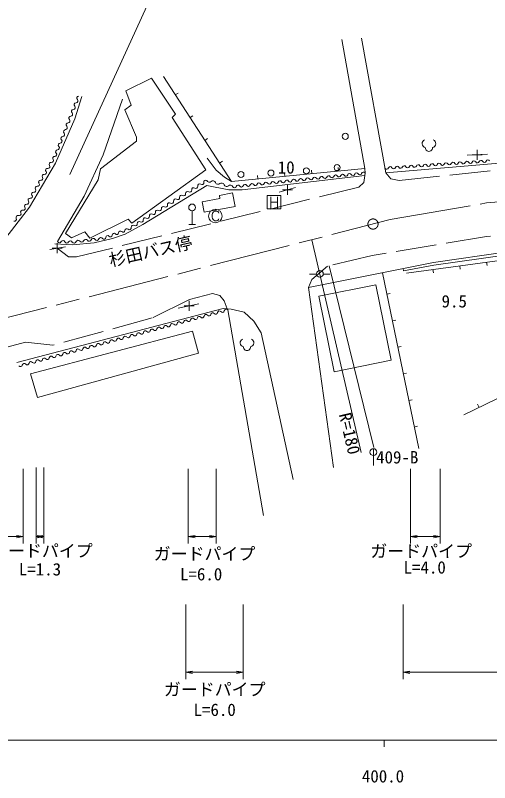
# Model space of a CAD drawing. Units: millimetres, scale not verified. Extents: x 40000 to 680000, y 20000 to 380000.
# Drawn here: x 413576 to 483588, y 198715 to 311884 of the extents above; entities that cross this region are included whole.
import ezdxf
from ezdxf.enums import TextEntityAlignment as Align

# ---------------------------------------------------------------- set-up
doc = ezdxf.new("R2010")
doc.units = ezdxf.units.MM
doc.header["$LTSCALE"] = 1000
doc.linetypes.add('CHAIN', pattern=[18.5, 12, -1.5, 3.5, -1.5])
doc.linetypes.add('DASHED', pattern=[7.5, 6, -1.5])
for name, color, linetype, lineweight in [('M-BMK', 2, 'CHAIN', 13), ('M-STR-HTXT', 7, 'Continuous', 13), ('M-STR-STRC', 7, 'Continuous', 13), ('M-TTL-BAND', 7, 'Continuous', 13), ('M-WORK', 1, 'Continuous', 13)]:
    doc.layers.add(name, color=color, linetype=linetype, lineweight=lineweight)
doc.styles.add('ＭＳ ゴシック', font='')
doc.styles.get('ＭＳ ゴシック').set_extended_font_data('MS Gothic')

# ---------------------------------------------------------------- blocks, each defined once
blk = doc.blocks.new('plus')
at = {"color": 0, "linetype": 'Continuous', "lineweight": -2}
for p, q in [((-1.25, 0), (1.25, 0)), ((0, -1.25), (0, 1.25))]:
    blk.add_line(p, q, dxfattribs=at)
blk = doc.blocks.new('open_arrow')
at = {"color": 0, "linetype": 'Continuous', "lineweight": -2}
blk.add_lwpolyline([(7.5, 1.25), (0, 0), (7.5, -1.25)], dxfattribs=at)

msp = doc.modelspace()

# ---------------------------------------------------------------- linework, layer by layer
at = {"layer": 'M-BMK'}
for p, q in [((483108, 284209), (495299, 285318)), ((468878, 281750), (483108, 284209)), ((388612, 261221), (468878, 281750))]:
    msp.add_line(p, q, dxfattribs=at)
msp.add_circle((466369, 281108), 750, dxfattribs=at)
at = {"layer": 'M-STR-HTXT'}
for p, q in [((457320, 278793), (464604, 247385)), ((414742, 245000), (414742, 234000)), ((416632, 245218), (416632, 234000)), ((417789, 245218), (417789, 234000)), ((439105, 245000), (439105, 234000)), ((443241, 245000), (443241, 234000)), ((471899, 245000), (471899, 234000)), ((476292, 245000), (476292, 234000)), ((394000, 235000), (414742, 235000)), ((416632, 235000), (417789, 235000)), ((439105, 235000), (443241, 235000)), ((471899, 235000), (476292, 235000)), ((438753, 225000), (438753, 214000)), ((447225, 225000), (447225, 214000)), ((470798, 225000), (470798, 214000)), ((438753, 215000), (447225, 215000)), ((470798, 215000), (532556, 215000))]:
    msp.add_line(p, q, dxfattribs=at)
at = {"layer": 'M-STR-STRC'}
for p, q in [((421617, 288394), (439425, 327284)), ((452750, 285329), (450750, 285329)), ((450750, 285329), (450750, 283329)), ((452750, 283329), (452750, 285329)), ((451291, 283414), (451291, 285113)), ((451291, 284329), (452282, 284329)), ((452282, 285124), (452282, 283419)), ((442850, 282912), (443005, 283017)), ((443005, 283017), (443284, 283020)), ((443284, 283020), (443446, 282968)), ((443446, 282968), (443556, 282858)), ((450750, 283329), (452750, 283329)), ((442630, 282471), (442681, 282689)), ((442630, 282140), (442630, 282471)), ((442677, 281929), (442630, 282140)), ((442789, 281760), (442677, 281929)), ((442681, 282689), (442735, 282756)), ((442735, 282756), (442850, 282912)), ((443556, 282858), (443615, 282689)), ((443608, 281863), (443559, 281762)), ((442895, 281652), (442789, 281760)), ((443012, 281596), (442895, 281652)), ((443286, 281596), (443012, 281596)), ((443448, 281648), (443286, 281596)), ((443559, 281762), (443448, 281648)), ((459895, 274946), (466470, 248142)), ((466423, 245468), (466423, 247968))]:
    msp.add_line(p, q, dxfattribs=at)
for centre, radius in [((443092, 282280), 1000), ((443092, 282280), 1000), ((466423, 247468), 500)]:
    msp.add_circle(centre, radius, dxfattribs=at)
at = {"layer": 'M-TTL-BAND'}
for p, q in [((40000, 205000), (579000, 205000)), ((468000, 205000), (468000, 204000))]:
    msp.add_line(p, q, dxfattribs=at)
at = {"layer": 'M-WORK'}
for p, q in [((461790, 308323), (465175, 289302)), ((464691, 308517), (468251, 288680)), ((429872, 300728), (433689, 302638)), ((433689, 302638), (437213, 297291)), ((445477, 287371), (435423, 302867)), ((430695, 298643), (429872, 300728)), ((437184, 300153), (437603, 300425)), ((422345, 296617), (423379, 299892)), ((429389, 299499), (426551, 291290)), ((429716, 297966), (430695, 298643)), ((431436, 293900), (429716, 297966)), ((419511, 290087), (422345, 296617)), ((437213, 297291), (436723, 296832)), ((436723, 296832), (441713, 289097)), ((439361, 296797), (439781, 297069)), ((426171, 289262), (431436, 293348)), ((431436, 293348), (431436, 293900)), ((441538, 293441), (441958, 293714)), ((426551, 291290), (423760, 285239)), ((480249, 291247), (483267, 291387)), ((415681, 283595), (419511, 290087)), ((441881, 290796), (443241, 289060)), ((443716, 290086), (444135, 290358)), ((468251, 288680), (490397, 290566)), ((425817, 287646), (426171, 289262)), ((441713, 289097), (430771, 281238)), ((443241, 289060), (444445, 287997)), ((465175, 289302), (445477, 287371)), ((453336, 288142), (453287, 288639)), ((457317, 288532), (457268, 289030)), ((461298, 288922), (461249, 289420)), ((465204, 288618), (465155, 288250)), ((465175, 289302), (465204, 288618)), ((420980, 279704), (425817, 287646)), ((444445, 287997), (445477, 287371)), ((465155, 288250), (447043, 286167)), ((449355, 287752), (449306, 288249)), ((441843, 286803), (432373, 281049)), ((445104, 286167), (441843, 286803)), ((452522, 285789), (454919, 286477)), ((423760, 285239), (419820, 278531)), ((443719, 285334), (445616, 285699)), ((443761, 284855), (443719, 285334)), ((447043, 286167), (445104, 286167)), ((445616, 285699), (446002, 283677)), ((441155, 284396), (443761, 284855)), ((441447, 282853), (441155, 284396)), ((411334, 277965), (415681, 283595)), ((439669, 281059), (439669, 283059)), ((446002, 283677), (441447, 282853)), ((430229, 281842), (424566, 279038)), ((430771, 281238), (430229, 281842)), ((432373, 281049), (429770, 279618)), ((439169, 281059), (440169, 281059)), ((421870, 279092), (420980, 279704)), ((423831, 279931), (421870, 279092)), ((424566, 279038), (423831, 279931)), ((429770, 279618), (427894, 278962)), ((427894, 278962), (425220, 278328)), ((418668, 277367), (420993, 277729)), ((422007, 278047), (419409, 278170)), ((425220, 278328), (422007, 278047)), ((475274, 275414), (488272, 277294)), ((475332, 275018), (488319, 276897)), ((456851, 271740), (475274, 275414)), ((475332, 275018), (470891, 274180)), ((471317, 273876), (487032, 276002)), ((483138, 275475), (483205, 274980)), ((473116, 248009), (467769, 273917)), ((470891, 274180), (470798, 274521)), ((475211, 274403), (475278, 273907)), ((479175, 274939), (479242, 274443)), ((458035, 273716), (457006, 273715)), ((459032, 273733), (459994, 273729)), ((460535, 245211), (456851, 271740)), ((468421, 270757), (468911, 270858)), ((437629, 268705), (440646, 269346)), ((444243, 268645), (413800, 260667)), ((445412, 268569), (444243, 268645)), ((444917, 268448), (444863, 268605)), ((450210, 238105), (444917, 268448)), ((447341, 268131), (445412, 268569)), ((448779, 266786), (447341, 268131)), ((449879, 265049), (448779, 266786)), ((469230, 266839), (469719, 266941)), ((454593, 243447), (449879, 265049)), ((470038, 262922), (470528, 263023)), ((470847, 259005), (471336, 259106)), ((487876, 256910), (479777, 252970)), ((471655, 255087), (472145, 255188)), ((482028, 254065), (481809, 254515)), ((472463, 251170), (472953, 251271))]:
    msp.add_line(p, q, dxfattribs=at)
at = {"layer": 'M-WORK', "linetype": 'DASHED'}
for p, q in [((468251, 288680), (469006, 287754)), ((470241, 287519), (485885, 289208)), ((465155, 288250), (465001, 287215)), ((469006, 287754), (470241, 287519)), ((464298, 286559), (422605, 276248)), ((465001, 287215), (464298, 286559)), ((498626, 280727), (483099, 279249)), ((483099, 279249), (466259, 276458)), ((421409, 276271), (419749, 277535)), ((422605, 276248), (421409, 276271)), ((466259, 276458), (459645, 274887)), ((459645, 274887), (457323, 272916)), ((457323, 272916), (456851, 271740)), ((442682, 270880), (439305, 269973)), ((443756, 270577), (442682, 270880)), ((444402, 269785), (443756, 270577)), ((439305, 269973), (433759, 267252)), ((444863, 268605), (444402, 269785)), ((433759, 267252), (419103, 263249)), ((415058, 263666), (384161, 255546)), ((419103, 263249), (415058, 263666))]:
    msp.add_line(p, q, dxfattribs=at)
at = {"layer": 'M-WORK'}
for points in [[(458352, 270476), (460651, 259312), (469055, 261042), (466776, 272135)], [(416830, 255516), (440626, 262070), (439741, 265283), (415810, 259006)]]:
    msp.add_lwpolyline(points, close=True, dxfattribs=at)
for centre, radius in [((462273, 294041), 448), ((461074, 289434), 448), ((446877, 288412), 448), ((451307, 288621), 448), ((456540, 288954), 448), ((439669, 283559), 500), ((458533, 273759), 500)]:
    msp.add_circle(centre, radius, dxfattribs=at)
for centre, radius, start, end in [((422936, 299681), 289, 91.72434, 225.14216), ((422545, 298692), 289, 91.72434, 225.14216), ((422528, 299270), 289, 271.72434, 45.14216), ((422154, 297703), 289, 91.72434, 225.14216), ((422137, 298281), 289, 271.72434, 45.14216), ((421355, 296303), 289, 271.72434, 45.14216), ((421763, 296714), 289, 91.72434, 225.14216), ((421746, 297292), 289, 271.72434, 45.14216), ((420964, 295314), 289, 271.72434, 45.14216), ((421372, 295725), 289, 91.72434, 225.14216), ((420573, 294325), 289, 271.72434, 45.14216), ((420981, 294736), 289, 91.72434, 225.14216), ((420182, 293336), 289, 271.72434, 45.14216), ((420591, 293747), 289, 91.72434, 225.14216), ((474221, 292976), 599, 113.44836, 257.2818), ((475024, 292976), 599, 282.7182, 66.55164), ((419809, 291769), 289, 91.72434, 225.14216), ((419791, 292347), 289, 271.72434, 45.14216), ((420200, 292758), 289, 91.72434, 225.14216), ((474622, 292360), 534, 176.52859, 3.47141), ((419364, 290799), 274, 80.58005, 218.24434), ((419400, 291358), 289, 271.72434, 45.14216), ((418414, 289580), 274, 260.58005, 38.24434), ((418844, 289919), 274, 80.58005, 218.24434), ((418934, 290460), 274, 260.58005, 38.24434), ((472003, 289506), 278, 25.70971, 162.21783), ((473033, 289577), 278, 25.70971, 162.21783), ((473534, 289819), 278, 205.70971, 342.21783), ((474064, 289649), 278, 25.70971, 162.21783), ((474565, 289890), 278, 205.70971, 342.21783), ((475094, 289720), 278, 25.70971, 162.21783), ((475595, 289961), 278, 205.70971, 342.21783), ((476124, 289792), 278, 25.70971, 162.21783), ((476625, 290033), 278, 205.70971, 342.21783), ((477155, 289863), 278, 25.70971, 162.21783), ((477656, 290104), 278, 205.70971, 342.21783), ((478185, 289934), 278, 25.70971, 162.21783), ((478686, 290176), 278, 205.70971, 342.21783), ((479216, 290006), 278, 25.70971, 162.21783), ((479717, 290247), 278, 205.70971, 342.21783), ((480246, 290077), 278, 25.70971, 162.21783), ((480747, 290318), 278, 205.70971, 342.21783), ((481276, 290149), 278, 25.70971, 162.21783), ((481777, 290390), 278, 205.70971, 342.21783), ((482307, 290220), 278, 25.70971, 162.21783), ((482808, 290461), 278, 205.70971, 342.21783), ((483337, 290291), 278, 25.70971, 162.21783), ((417894, 288700), 274, 260.58005, 38.24434), ((418324, 289040), 274, 80.58005, 218.24434), ((463930, 288383), 278, 27.66841, 164.12509), ((464958, 288489), 278, 27.66841, 164.12509), ((468382, 289462), 278, 205.70971, 342.21783), ((468912, 289292), 278, 25.70971, 162.21783), ((469413, 289533), 278, 205.70971, 342.21783), ((469942, 289363), 278, 25.70971, 162.21783), ((470443, 289604), 278, 205.70971, 342.21783), ((470973, 289435), 278, 25.70971, 162.21783), ((471474, 289676), 278, 205.70971, 342.21783), ((472504, 289747), 278, 205.70971, 342.21783), ((417285, 287281), 274, 80.58005, 218.24434), ((417374, 287821), 274, 260.58005, 38.24434), ((417805, 288160), 274, 80.58005, 218.24434), ((441678, 287292), 285, 54.45995, 189.1245), ((442214, 287661), 396, 200.35005, 312.57005), ((442749, 287078), 396, 20.35005, 132.57005), ((452623, 287215), 278, 27.66841, 164.12509), ((453651, 287321), 278, 27.66841, 164.12509), ((454144, 287579), 278, 207.66841, 344.12509), ((454679, 287427), 278, 27.66841, 164.12509), ((455172, 287686), 278, 207.66841, 344.12509), ((455707, 287533), 278, 27.66841, 164.12509), ((456199, 287792), 278, 207.66841, 344.12509), ((456735, 287639), 278, 27.66841, 164.12509), ((457227, 287898), 278, 207.66841, 344.12509), ((457762, 287746), 278, 27.66841, 164.12509), ((458255, 288004), 278, 207.66841, 344.12509), ((458790, 287852), 278, 27.66841, 164.12509), ((459283, 288110), 278, 207.66841, 344.12509), ((459818, 287958), 278, 27.66841, 164.12509), ((460311, 288216), 278, 207.66841, 344.12509), ((460846, 288064), 278, 27.66841, 164.12509), ((461339, 288322), 278, 207.66841, 344.12509), ((461874, 288170), 278, 27.66841, 164.12509), ((462367, 288429), 278, 207.66841, 344.12509), ((462902, 288276), 278, 27.66841, 164.12509), ((463395, 288535), 278, 207.66841, 344.12509), ((464422, 288641), 278, 207.66841, 344.12509), ((416765, 286401), 274, 80.58005, 218.24434), ((416854, 286941), 274, 260.58005, 38.24434), ((439891, 286184), 285, 54.45995, 189.1245), ((440222, 286648), 285, 234.45995, 9.1245), ((440785, 286738), 285, 54.45995, 189.1245), ((441116, 287201), 285, 234.45995, 9.1245), ((443491, 287353), 396, 200.35005, 312.57005), ((444026, 286771), 396, 20.35005, 132.57005), ((444768, 287046), 396, 200.35005, 312.57005), ((445303, 286463), 396, 20.35005, 132.57005), ((445921, 286730), 278, 207.66841, 344.12509), ((446456, 286578), 278, 27.66841, 164.12509), ((446948, 286836), 278, 207.66841, 344.12509), ((447484, 286684), 278, 27.66841, 164.12509), ((447976, 286942), 278, 207.66841, 344.12509), ((448512, 286790), 278, 27.66841, 164.12509), ((449004, 287049), 278, 207.66841, 344.12509), ((449539, 286896), 278, 27.66841, 164.12509), ((450032, 287155), 278, 207.66841, 344.12509), ((450567, 287003), 278, 27.66841, 164.12509), ((451060, 287261), 278, 207.66841, 344.12509), ((451595, 287109), 278, 27.66841, 164.12509), ((452088, 287367), 278, 207.66841, 344.12509), ((453116, 287473), 278, 207.66841, 344.12509), ((415815, 285182), 274, 260.58005, 38.24434), ((416245, 285521), 274, 80.58005, 218.24434), ((416335, 286062), 274, 260.58005, 38.24434), ((438105, 285077), 285, 54.45995, 189.1245), ((438436, 285540), 285, 234.45995, 9.1245), ((438998, 285631), 285, 54.45995, 189.1245), ((439329, 286094), 285, 234.45995, 9.1245), ((415295, 284303), 274, 260.58005, 38.24434), ((415725, 284642), 274, 80.58005, 218.24434), ((436318, 283970), 285, 54.45995, 189.1245), ((436649, 284433), 285, 234.45995, 9.1245), ((437212, 284523), 285, 54.45995, 189.1245), ((437543, 284987), 285, 234.45995, 9.1245), ((414646, 282876), 289, 73.17293, 206.67617), ((414775, 283423), 274, 260.58005, 38.24434), ((415205, 283762), 274, 80.58005, 218.24434), ((434532, 282862), 285, 54.45995, 189.1245), ((434863, 283326), 285, 234.45995, 9.1245), ((435425, 283416), 285, 54.45995, 189.1245), ((435756, 283879), 285, 234.45995, 9.1245), ((413445, 281804), 289, 253.17293, 26.67617), ((413962, 282063), 289, 73.17293, 206.67617), ((414130, 282617), 289, 253.17293, 26.67617), ((432745, 281755), 285, 54.45995, 189.1245), ((433076, 282218), 285, 234.45995, 9.1245), ((433638, 282309), 285, 54.45995, 189.1245), ((433969, 282772), 285, 234.45995, 9.1245), ((430959, 280648), 285, 54.45995, 189.1245), ((431290, 281111), 285, 234.45995, 9.1245), ((431852, 281201), 285, 54.45995, 189.1245), ((432183, 281665), 285, 234.45995, 9.1245), ((428139, 279477), 267, 39.8976, 179.61046), ((428549, 279819), 267, 219.8976, 359.61046), ((429083, 279816), 267, 39.8976, 179.61046), ((429492, 280158), 267, 219.8976, 359.61046), ((430026, 280154), 267, 39.8976, 179.61046), ((430396, 280557), 285, 234.45995, 9.1245), ((420096, 278642), 297, 201.83064, 333.27629), ((420627, 278375), 297, 21.83064, 153.27629), ((421179, 278596), 297, 201.83064, 333.27629), ((421709, 278328), 297, 21.83064, 153.27629), ((422248, 278610), 314, 213.03743, 340.5217), ((422840, 278401), 314, 33.03743, 160.5217), ((423366, 278743), 314, 213.03743, 340.5217), ((423958, 278533), 314, 33.03743, 160.5217), ((424484, 278876), 314, 213.03743, 340.5217), ((425076, 278666), 314, 33.03743, 160.5217), ((425602, 279009), 314, 213.03743, 340.5217), ((426194, 278799), 314, 33.03743, 160.5217), ((426662, 279142), 267, 219.8976, 359.61046), ((427196, 279138), 267, 39.8976, 179.61046), ((427605, 279480), 267, 219.8976, 359.61046), ((443701, 268017), 277, 36.5839, 173.48789), ((444145, 268346), 277, 216.5839, 353.48789), ((444695, 268284), 277, 36.5839, 173.48789), ((439726, 266949), 277, 36.5839, 173.48789), ((440170, 267278), 277, 216.5839, 353.48789), ((440720, 267216), 277, 36.5839, 173.48789), ((441164, 267545), 277, 216.5839, 353.48789), ((441714, 267483), 277, 36.5839, 173.48789), ((442158, 267812), 277, 216.5839, 353.48789), ((442707, 267750), 277, 36.5839, 173.48789), ((443151, 268079), 277, 216.5839, 353.48789), ((435751, 265881), 277, 36.5839, 173.48789), ((436195, 266211), 277, 216.5839, 353.48789), ((436745, 266148), 277, 36.5839, 173.48789), ((437189, 266478), 277, 216.5839, 353.48789), ((437738, 266415), 277, 36.5839, 173.48789), ((438183, 266745), 277, 216.5839, 353.48789), ((438732, 266682), 277, 36.5839, 173.48789), ((439176, 267011), 277, 216.5839, 353.48789), ((430782, 264546), 277, 36.5839, 173.48789), ((431226, 264876), 277, 216.5839, 353.48789), ((431776, 264813), 277, 36.5839, 173.48789), ((432220, 265143), 277, 216.5839, 353.48789), ((432769, 265080), 277, 36.5839, 173.48789), ((433214, 265410), 277, 216.5839, 353.48789), ((433763, 265347), 277, 36.5839, 173.48789), ((434207, 265677), 277, 216.5839, 353.48789), ((434757, 265614), 277, 36.5839, 173.48789), ((435201, 265944), 277, 216.5839, 353.48789), ((426807, 263478), 277, 36.5839, 173.48789), ((427251, 263808), 277, 216.5839, 353.48789), ((427801, 263745), 277, 36.5839, 173.48789), ((428245, 264075), 277, 216.5839, 353.48789), ((428794, 264012), 277, 36.5839, 173.48789), ((429239, 264342), 277, 216.5839, 353.48789), ((429788, 264279), 277, 36.5839, 173.48789), ((430232, 264609), 277, 216.5839, 353.48789), ((447370, 263594), 599, 113.44836, 257.2818), ((448173, 263594), 599, 282.7182, 66.55164), ((422832, 262411), 277, 36.5839, 173.48789), ((423276, 262740), 277, 216.5839, 353.48789), ((423825, 262678), 277, 36.5839, 173.48789), ((424270, 263007), 277, 216.5839, 353.48789), ((424819, 262944), 277, 36.5839, 173.48789), ((425263, 263274), 277, 216.5839, 353.48789), ((425813, 263211), 277, 36.5839, 173.48789), ((426257, 263541), 277, 216.5839, 353.48789), ((447771, 262977), 534, 176.52859, 3.47141), ((418856, 261343), 277, 36.5839, 173.48789), ((419301, 261672), 277, 216.5839, 353.48789), ((419850, 261610), 277, 36.5839, 173.48789), ((420294, 261939), 277, 216.5839, 353.48789), ((420844, 261877), 277, 36.5839, 173.48789), ((421288, 262206), 277, 216.5839, 353.48789), ((421838, 262144), 277, 36.5839, 173.48789), ((422282, 262473), 277, 216.5839, 353.48789), ((414332, 260338), 277, 216.5839, 353.48789), ((414881, 260275), 277, 36.5839, 173.48789), ((415326, 260605), 277, 216.5839, 353.48789), ((415875, 260542), 277, 36.5839, 173.48789), ((416319, 260872), 277, 216.5839, 353.48789), ((416869, 260809), 277, 36.5839, 173.48789), ((417313, 261139), 277, 216.5839, 353.48789), ((417863, 261076), 277, 36.5839, 173.48789), ((418307, 261406), 277, 216.5839, 353.48789)]:
    msp.add_arc(centre, radius, start, end, dxfattribs=at)

# ---------------------------------------------------------------- block references
at = {"layer": 'M-STR-HTXT', "xscale": 133, "yscale": 133, "rotation": 180}
for p in [(414742, 235000), (417789, 235000), (443241, 235000), (476292, 235000), (447225, 215000)]:
    msp.add_blockref('open_arrow', p, dxfattribs=at)
at = {"layer": 'M-STR-HTXT', "xscale": 133, "yscale": 133}
for p in [(416632, 235000), (439105, 235000), (471899, 235000), (438753, 215000), (470798, 215000)]:
    msp.add_blockref('open_arrow', p, dxfattribs=at)
at = {"layer": 'M-WORK', "xscale": 600, "yscale": 600}
for p in [(481752, 291317), (453758, 286143), (419749, 277535), (439237, 269047)]:
    msp.add_blockref('plus', p, dxfattribs=at)

# ---------------------------------------------------------------- texts
at = {"layer": 'M-STR-HTXT', "style": 'ＭＳ ゴシック'}
msp.add_text('R=180', height=1833, rotation=283.056, dxfattribs=at).set_placement((460795, 252914), align=Align.BOTTOM_LEFT)
for p in [(410000, 231444), (434000, 231000), (465977, 231398), (435500, 211000)]:
    msp.add_text('ガードパイプ', height=1833, dxfattribs=at).set_placement(p, align=Align.BOTTOM_LEFT)
for s, p in [('L=1.3', (417210, 228724)), ('L=4.0', (474000, 229000)), ('L=6.0', (441000, 228000)), ('L=6.0', (443000, 208000))]:
    msp.add_text(s, height=1833, dxfattribs=at).set_placement(p, align=Align.BOTTOM_CENTER)
at = {"layer": 'M-STR-STRC', "style": 'ＭＳ ゴシック'}
msp.add_text('409-B', height=1833, dxfattribs=at).set_placement((466827, 245241), align=Align.BOTTOM_LEFT)
at = {"layer": 'M-TTL-BAND', "style": 'ＭＳ ゴシック'}
msp.add_text('400.0', height=1833, dxfattribs=at).set_placement((467844, 198195), align=Align.BOTTOM_CENTER)
at = {"layer": 'M-WORK', "style": 'ＭＳ ゴシック'}
for s, p in [('10', (452307, 287992)), ('9.5', (476489, 268251))]:
    msp.add_text(s, height=1833, dxfattribs=at).set_placement(p, align=Align.BOTTOM_LEFT)
msp.add_text('杉田バス停', height=1833, rotation=12.758, dxfattribs=at).set_placement((427751, 274291), align=Align.BOTTOM_LEFT)

doc.saveas('drawing.dxf')
